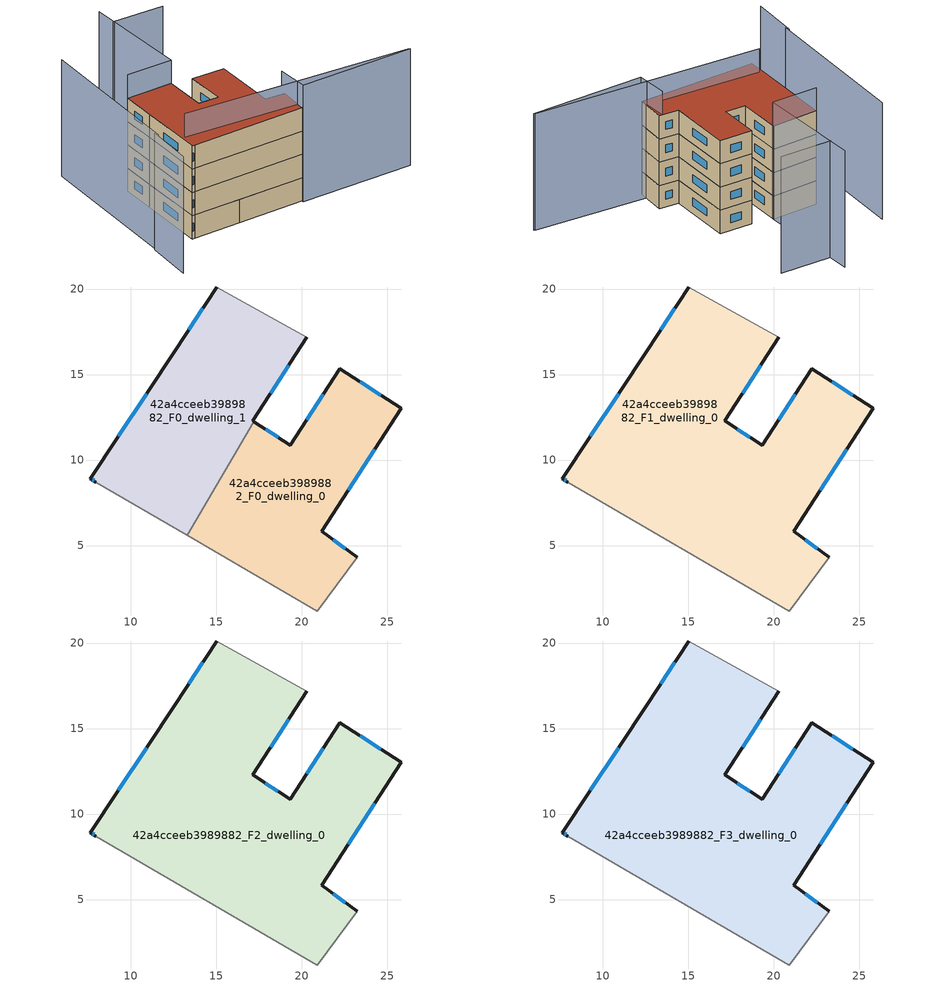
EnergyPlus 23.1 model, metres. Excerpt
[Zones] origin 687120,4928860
42a4cceeb3989882_F0_dwelling_0
 floor ground (EU_floor_Construction): 25.82,13.03 21.17,5.84 23.25,4.31 20.92,1.17 13.31,5.6 17.19,12.25 19.34,10.86 22.23,15.34 z0
 wall outside (EU_wall_Construction): 23.25,4.31 21.17,5.84 25.82,13.03 22.23,15.34 19.34,10.86 17.19,12.25 z0:3
 wall adiabatic (EU_wall_Construction): 13.31,5.6 20.92,1.17 23.25,4.31 z0:3
 wall to 42a4cceeb3989882_F0_dwelling_1 (EU_wall_Construction): 17.19,12.25 13.31,5.6 z0:3
 window (EU_Window_Construction): 22.72,8.24 24.27,10.63 / 22.56,4.82 21.86,5.33 / 18.63,11.32 17.9,11.79 / 21.27,13.85 20.31,12.35 / 24.63,13.8 23.43,14.57 z1:2
42a4cceeb3989882_F0_dwelling_1
 floor ground (EU_floor_Construction): 20.29,17.18 17.12,12.29 17.19,12.25 13.31,5.6 7.96,8.71 7.64,8.9 12.57,16.37 15.04,20.12 z0
 wall outside (EU_wall_Construction): 15.04,20.12 12.57,16.37 7.64,8.9 7.96,8.71 / 17.19,12.25 17.12,12.29 20.29,17.18 z0:3
 wall adiabatic (EU_wall_Construction): 7.96,8.71 13.31,5.6 / 20.29,17.18 15.04,20.12 z0:3
 window (EU_Window_Construction): 7.74,8.84 7.86,8.77 / 10.93,13.88 9.28,11.39 / 14.22,18.87 13.39,17.62 / 18.18,13.92 19.23,15.55 z1:2
42a4cceeb3989882_F1_dwelling_0
 floor to 42a4cceeb3989882_F0_dwelling_0 (EU_floor_Construction): 25.82,13.03 21.17,5.84 23.25,4.31 20.92,1.17 13.31,5.6 17.19,12.25 19.34,10.86 22.23,15.34 z3
 floor to 42a4cceeb3989882_F0_dwelling_1 (EU_floor_Construction): 20.28,17.18 17.12,12.29 17.19,12.25 13.31,5.6 7.96,8.71 7.63,8.9 12.57,16.37 15.03,20.12 z3
 wall outside (EU_wall_Construction): 23.25,4.31 21.17,5.84 25.82,13.03 22.23,15.34 19.34,10.86 17.12,12.29 20.29,17.18 / 15.04,20.12 12.57,16.37 7.64,8.9 7.96,8.71 z3:6
 wall adiabatic (EU_wall_Construction): 7.96,8.71 20.92,1.17 23.25,4.31 / 20.29,17.18 15.04,20.12 z3:6
 window (EU_Window_Construction): 22.72,8.24 24.27,10.63 / 22.56,4.82 21.86,5.33 / 7.74,8.84 7.86,8.77 / 10.93,13.88 9.28,11.39 / 14.22,18.87 13.39,17.62 / 18.18,13.92 19.23,15.55 / 18.61,11.34 17.86,11.81 / 21.27,13.85 20.31,12.35 / 24.63,13.8 23.43,14.57 z4:5
42a4cceeb3989882_F2_dwelling_0
 floor to 42a4cceeb3989882_F1_dwelling_0 (EU_floor_Construction): 22.23,15.34 25.82,13.03 21.17,5.84 23.25,4.31 20.92,1.17 7.96,8.71 7.63,8.9 12.57,16.37 15.03,20.12 20.28,17.18 17.12,12.29 19.34,10.86 z6
 wall outside (EU_wall_Construction): 23.25,4.31 21.17,5.84 25.82,13.03 22.23,15.34 19.34,10.86 17.12,12.29 20.29,17.18 / 15.04,20.12 12.57,16.37 7.64,8.9 7.96,8.71 z6:9
 wall adiabatic (EU_wall_Construction): 7.96,8.71 20.92,1.17 23.25,4.31 / 20.29,17.18 15.04,20.12 z6:9
 window (EU_Window_Construction): 22.72,8.24 24.27,10.63 / 22.56,4.82 21.86,5.33 / 7.74,8.84 7.86,8.77 / 10.93,13.88 9.28,11.39 / 14.22,18.87 13.39,17.62 / 18.18,13.92 19.23,15.55 / 18.61,11.34 17.86,11.81 / 21.27,13.85 20.31,12.35 / 24.63,13.8 23.43,14.57 z7:8
42a4cceeb3989882_F3_dwelling_0
 floor to 42a4cceeb3989882_F2_dwelling_0 (EU_floor_Construction): 22.23,15.34 25.82,13.03 21.17,5.84 23.25,4.31 20.92,1.17 7.96,8.71 7.63,8.9 12.57,16.37 15.03,20.12 20.28,17.18 17.12,12.29 19.34,10.86 z9
 wall outside (EU_wall_Construction): 23.25,4.31 21.17,5.84 25.82,13.03 22.23,15.34 19.34,10.86 17.12,12.29 20.29,17.18 / 15.04,20.12 12.57,16.37 7.64,8.9 7.96,8.71 z9:12
 wall adiabatic (EU_wall_Construction): 7.96,8.71 20.92,1.17 23.25,4.31 / 20.29,17.18 15.04,20.12 z9:12
 window (EU_Window_Construction): 22.72,8.24 24.27,10.63 / 22.56,4.82 21.86,5.33 / 7.74,8.84 7.86,8.77 / 10.93,13.88 9.28,11.39 / 14.22,18.87 13.39,17.62 / 18.18,13.92 19.23,15.55 / 18.61,11.34 17.86,11.81 / 21.27,13.85 20.31,12.35 / 24.63,13.8 23.43,14.57 z10:11
 roof outside (EU_roof_Construction): 23.25,4.31 21.17,5.84 25.82,13.03 22.23,15.34 19.34,10.86 17.12,12.29 20.29,17.18 15.04,20.12 12.57,16.37 7.64,8.9 7.96,8.71 20.92,1.17 z12
shading: 33.64,-6.63 20.8,0.98 / 20.8,0.98 22.9,4.52 / 31.54,23.09 25.9,26.68 / 9.22,10.51 33.56,-6.46 / 3.64,11.76 -0.08,6.58 / 15.31,28.43 3.45,11.22 / 27.44,29.1 20.26,17.01 / 20.26,17.01 15.03,20.12 z0:15
[Building]
EU S2 Campaign: North Axis=0; Terrain=City; Solar Distribution=FullExterior
[Site:Location]
Bologna: Latitude=44.5; Longitude=11.25; Time Zone=1; Elevation=37
[SizingPeriod:WeatherFileDays]
AnnualSizingPeriod: Begin Month=1; Begin Day of Month=1; End Month=12; End Day of Month=31; Day of Week for Start Day=Monday; Use Weather File Daylight Saving Period=No; Use Weather File Rain and Snow Indicators=No
[MATERIAL]
EU_InternalMass_Material: Roughness=MediumRough; Thickness=0.1; Conductivity=1; Density=1800; Specific Heat=900; Thermal Absorptance=0.9; Solar Absorptance=0.7; Visible Absorptance=0.7
[MATERIAL:NOMASS] Roughness=MediumRough; Thermal Absorptance=0.9; Solar Absorptance=0.7; Visible Absorptance=0.7
Name | Thermal Resistance
EU_wall_NoMass | 0.937881
EU_roof_NoMass | 0.548572
EU_floor_NoMass | 0.71348
[WINDOWMATERIAL:SIMPLEGLAZINGSYSTEM]
EU_Window_SimpleGlazing: UFactor=4.25633; Solar Heat Gain Coefficient=0.85; Visible Transmittance=0.85
[CONSTRUCTION]
EU_wall_Construction: EU_wall_NoMass
EU_roof_Construction: EU_roof_NoMass
EU_floor_Construction: EU_floor_NoMass
EU_InternalMass_Construction: EU_InternalMass_Material
EU_Window_Construction: EU_Window_SimpleGlazing
[ZONE] Type=1; Multiplier=1; Ceiling Height=autocalculate; Floor Area=autocalculate; Part of Total Floor Area=Yes
Name | Volume
42a4cceeb3989882_F0_dwelling_0 | 248.411
42a4cceeb3989882_F1_dwelling_0 | 499.4
42a4cceeb3989882_F2_dwelling_0; 42a4cceeb3989882_F3_dwelling_0 | 499.406
42a4cceeb3989882_F0_dwelling_1 | 250.988
[INTERNALMASS] Construction=EU_InternalMass_Construction
Name | Zone or ZoneList | Surface Area
42a4cceeb3989882_F0_dwelling_0_EU_InternalMass | 42a4cceeb3989882_F0_dwelling_0 | 82.8039
42a4cceeb3989882_F0_dwelling_1_EU_InternalMass | 42a4cceeb3989882_F0_dwelling_1 | 83.6641
42a4cceeb3989882_F1_dwelling_0_EU_InternalMass | 42a4cceeb3989882_F1_dwelling_0 | 166.469
42a4cceeb3989882_F2_dwelling_0_EU_InternalMass | 42a4cceeb3989882_F2_dwelling_0 | 166.469
42a4cceeb3989882_F3_dwelling_0_EU_InternalMass | 42a4cceeb3989882_F3_dwelling_0 | 166.469
[OTHEREQUIPMENT] Fuel Type=Electricity; Design Level Calculation Method=Watts/Area; Power per Zone Floor Area=1; Fraction Latent=0; Fraction Radiant=0; Fraction Lost=0; Carbon Dioxide Generation Rate=0; EndUse Subcategory=EU_Step8_InternalGains
Name | Zone or ZoneList or Space or SpaceList | Schedule
EU_Step8_InternalGain_42a4cceeb3989882_F0_dwelling_0_f000 | 42a4cceeb3989882_F0_dwelling_0 | EU_Step8_GainSchedule_42a4cceeb3989882_F0_dwelling_0_f000
EU_Step8_InternalGain_42a4cceeb3989882_F0_dwelling_1_f000 | 42a4cceeb3989882_F0_dwelling_1 | EU_Step8_GainSchedule_42a4cceeb3989882_F0_dwelling_1_f000
EU_Step8_InternalGain_42a4cceeb3989882_F1_dwelling_0_f000 | 42a4cceeb3989882_F1_dwelling_0 | EU_Step8_GainSchedule_42a4cceeb3989882_F1_dwelling_0_f000
EU_Step8_InternalGain_42a4cceeb3989882_F2_dwelling_0_f000 | 42a4cceeb3989882_F2_dwelling_0 | EU_Step8_GainSchedule_42a4cceeb3989882_F2_dwelling_0_f000
EU_Step8_InternalGain_42a4cceeb3989882_F3_dwelling_0_f000 | 42a4cceeb3989882_F3_dwelling_0 | EU_Step8_GainSchedule_42a4cceeb3989882_F3_dwelling_0_f000
[ZONEVENTILATION:DESIGNFLOWRATE] Schedule=EU_AlwaysOn; Design Flow Rate Calculation Method=AirChanges/Hour; Air Changes per Hour=0.687892; Ventilation Type=Natural; Fan Pressure Rise=0; Fan Total Efficiency=1; Constant Term Coefficient=1; Temperature Term Coefficient=0; Velocity Term Coefficient=0; Velocity Squared Term Coefficient=0; Minimum Indoor Temperature=-100; Maximum Indoor Temperature=100; Delta Temperature=-100; Minimum Outdoor Temperature=-100; Maximum Outdoor Temperature=100; Maximum Wind Speed=40
Name | Zone or ZoneList or Space or SpaceList
EU_ConstantAir_42a4cceeb3989882_F0_dwelling_0 | 42a4cceeb3989882_F0_dwelling_0
EU_ConstantAir_42a4cceeb3989882_F0_dwelling_1 | 42a4cceeb3989882_F0_dwelling_1
EU_ConstantAir_42a4cceeb3989882_F1_dwelling_0 | 42a4cceeb3989882_F1_dwelling_0
EU_ConstantAir_42a4cceeb3989882_F2_dwelling_0 | 42a4cceeb3989882_F2_dwelling_0
EU_ConstantAir_42a4cceeb3989882_F3_dwelling_0 | 42a4cceeb3989882_F3_dwelling_0
[HVACTEMPLATE:THERMOSTAT] Constant Heating Setpoint=20; Constant Cooling Setpoint=50
EU_HeatOnly_42a4cceeb3989882_F0_dwelling_0; EU_HeatOnly_42a4cceeb3989882_F0_dwelling_1; EU_HeatOnly_42a4cceeb3989882_F1_dwelling_0; EU_HeatOnly_42a4cceeb3989882_F2_dwelling_0; EU_HeatOnly_42a4cceeb3989882_F3_dwelling_0
[HVACTEMPLATE:ZONE:IDEALLOADSAIRSYSTEM] System Availability Schedule=EU_AlwaysOn; Maximum Heating Supply Air Temperature=50; Minimum Cooling Supply Air Temperature=13; Maximum Heating Supply Air Humidity Ratio=0.0156; Minimum Cooling Supply Air Humidity Ratio=0.0077; Heating Limit=NoLimit; Cooling Limit=NoLimit; Heating Availability Schedule=EU_AlwaysOn; Cooling Availability Schedule=EU_CoolingOff; Dehumidification Control Type=ConstantSensibleHeatRatio; Cooling Sensible Heat Ratio=0.7; Dehumidification Setpoint=60; Humidification Control Type=None; Humidification Setpoint=30; Outdoor Air Method=None; Outdoor Air Flow Rate per Person=0.00944; Outdoor Air Flow Rate per Zone Floor Area=0; Outdoor Air Flow Rate per Zone=0; Demand Controlled Ventilation Type=None; Outdoor Air Economizer Type=NoEconomizer; Heat Recovery Type=None; Sensible Heat Recovery Effectiveness=0.7; Latent Heat Recovery Effectiveness=0.65
Name | Template Thermostat
42a4cceeb3989882_F0_dwelling_0 | EU_HeatOnly_42a4cceeb3989882_F0_dwelling_0
42a4cceeb3989882_F0_dwelling_1 | EU_HeatOnly_42a4cceeb3989882_F0_dwelling_1
42a4cceeb3989882_F1_dwelling_0 | EU_HeatOnly_42a4cceeb3989882_F1_dwelling_0
42a4cceeb3989882_F2_dwelling_0 | EU_HeatOnly_42a4cceeb3989882_F2_dwelling_0
42a4cceeb3989882_F3_dwelling_0 | EU_HeatOnly_42a4cceeb3989882_F3_dwelling_0
[SIZING:ZONE] Zone Cooling Design Supply Air Temperature Input Method=SupplyAirTemperature; Zone Cooling Design Supply Air Temperature=13; Zone Heating Design Supply Air Temperature Input Method=SupplyAirTemperature; Zone Heating Design Supply Air Temperature=50; Zone Cooling Design Supply Air Humidity Ratio=0.008; Zone Heating Design Supply Air Humidity Ratio=0.008; Cooling Design Air Flow Method=DesignDay; Cooling Design Air Flow Rate=0; Cooling Minimum Air Flow per Zone Floor Area=0.000762; Cooling Minimum Air Flow=0; Cooling Minimum Air Flow Fraction=0.2; Heating Design Air Flow Method=DesignDay; Heating Design Air Flow Rate=0; Heating Maximum Air Flow per Zone Floor Area=0.002032; Heating Maximum Air Flow=0.141576; Heating Maximum Air Flow Fraction=0.3; Account for Dedicated Outdoor Air System=No; Dedicated Outdoor Air System Control Strategy=NeutralSupplyAir; Dedicated Outdoor Air Low Setpoint Temperature for Design=autosize; Dedicated Outdoor Air High Setpoint Temperature for Design=autosize; Zone Load Sizing Method=Sensible Load Only No Latent Load; Zone Latent Cooling Design Supply Air Humidity Ratio Input Method=HumidityRatioDifference; Zone Cooling Design Supply Air Humidity Ratio Difference=0.005; Zone Latent Heating Design Supply Air Humidity Ratio Input Method=HumidityRatioDifference; Zone Humidification Design Supply Air Humidity Ratio Difference=0.005
42a4cceeb3989882_F0_dwelling_0; 42a4cceeb3989882_F0_dwelling_1; 42a4cceeb3989882_F1_dwelling_0; 42a4cceeb3989882_F2_dwelling_0; 42a4cceeb3989882_F3_dwelling_0
[SCHEDULE:CONSTANT]
Name | Hourly Value
EU_AlwaysOn | 1
EU_CoolingOff | 0
[SCHEDULE:FILE] Column Number=1; Rows to Skip at Top=0; Number of Hours of Data=8760; Column Separator=Comma; Interpolate to Timestep=No; Minutes per Item=60; Adjust Schedule for Daylight Savings=Yes
Name | File
EU_Step8_GainSchedule_42a4cceeb3989882_F0_dwelling_0_f000 | ../../schedules/42a4cceeb3989882/42a4cceeb3989882_F0_dwelling_0_f000_gain.csv
EU_Step8_GainSchedule_42a4cceeb3989882_F0_dwelling_1_f000 | ../../schedules/42a4cceeb3989882/42a4cceeb3989882_F0_dwelling_1_f000_gain.csv
EU_Step8_GainSchedule_42a4cceeb3989882_F1_dwelling_0_f000 | ../../schedules/42a4cceeb3989882/42a4cceeb3989882_F1_dwelling_0_f000_gain.csv
EU_Step8_GainSchedule_42a4cceeb3989882_F2_dwelling_0_f000 | ../../schedules/42a4cceeb3989882/42a4cceeb3989882_F2_dwelling_0_f000_gain.csv
EU_Step8_GainSchedule_42a4cceeb3989882_F3_dwelling_0_f000 | ../../schedules/42a4cceeb3989882/42a4cceeb3989882_F3_dwelling_0_f000_gain.csv
